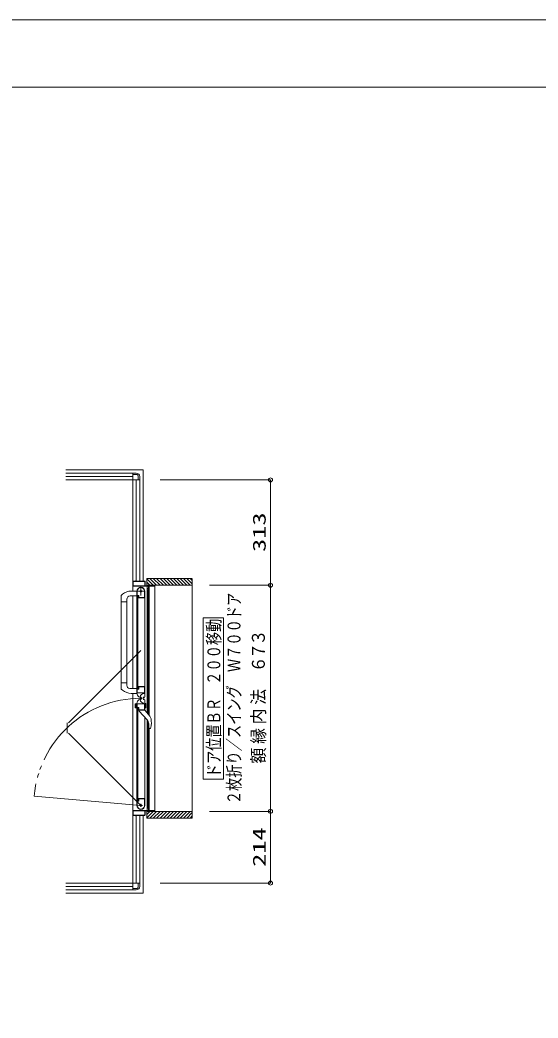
# Model space of a CAD drawing. Units: millimetres on the paper. Extents: x -305 to 305, y -152 to 152.
# Drawn here: x -60.2 to 16.8, y 0 to 148.5 of the extents above; entities that cross this region are included whole.
import ezdxf
from ezdxf.enums import TextEntityAlignment as Align

# ---------------------------------------------------------------- set-up
doc = ezdxf.new("R2010")
doc.units = ezdxf.units.MM
doc.linetypes.add('LONG_CHAIN', pattern=[21, 18, -1, 1, -1])
doc.linetypes.add('LONG_DOUBLE_CHAIN', pattern=[21.8, 18, -1, 0.6, -0.6, 0.6, -1])
for name, color, linetype, lineweight in [('0-0_0', 7, 'Continuous', 9), ('0-1_VIEW0001', 7, 'Continuous', 9), ('0-3_図面枠', 3, 'Continuous', 9), ('0-4_DEFPOINTS', 7, 'Continuous', 9)]:
    doc.layers.add(name, color=color, linetype=linetype, lineweight=lineweight)
doc.styles.add('ＭＳ ゴシック', font='')
doc.styles.get('ＭＳ ゴシック').set_extended_font_data('MS Gothic')

# ---------------------------------------------------------------- blocks, each defined once
blk = doc.blocks.new('_ORIGIN')
at = {"layer": '0-0_0'}
blk.add_line((0, 0), (-1, 0), dxfattribs=at)
blk.add_circle((0, 0), 0.5, dxfattribs=at)

msp = doc.modelspace()

# ---------------------------------------------------------------- linework, layer by layer
at = {"layer": '0-1_VIEW0001', "linetype": 'LONG_DOUBLE_CHAIN'}
for p, q in [((-53.434, 81.573), (-41.934, 81.573)), ((-41.934, 81.573), (-41.934, 64.998)), ((-42.249, 54.695), (-53.01, 43.934)), ((-53.21, 43.934), (-53.21, 42.408)), ((-42.249, 31.648), (-53.01, 42.408)), ((-58.114, 33.036), (-42.249, 31.648)), ((-41.934, 30.148), (-41.934, 18.573)), ((-53.434, 18.573), (-41.934, 18.573))]:
    msp.add_line(p, q, dxfattribs=at)
at = {"layer": '0-1_VIEW0001'}
for p, q in [((-43.434, 81.073), (-53.434, 81.073)), ((-53.434, 81.073), (-43.434, 81.073)), ((-43.434, 80.573), (-53.434, 80.573)), ((-43.434, 64.948), (-43.434, 81.073)), ((-43.434, 81.073), (-43.434, 80.673)), ((-43.434, 81.073), (-42.934, 81.073)), ((-42.934, 80.873), (-43.434, 80.873)), ((-42.634, 80.073), (-42.634, 80.573)), ((-42.434, 80.073), (-42.434, 80.573)), ((-42.434, 80.073), (-53.434, 80.073)), ((-42.934, 64.998), (-42.934, 80.073)), ((-42.834, 80.073), (-42.434, 80.073)), ((-42.434, 64.998), (-42.434, 80.073)), ((-42.434, 80.073), (-42.434, 64.998)), ((-39.394, 80.073), (-22.983, 80.073)), ((-22.983, 79.473), (-22.983, 64.998)), ((-34.609, 65.398), (-41.359, 65.398)), ((-41.359, 64.399), (-41.359, 65.398)), ((-40.41, 64.398), (-41.359, 65.348)), ((-39.91, 64.398), (-40.909, 65.398)), ((-39.41, 64.398), (-40.409, 65.398)), ((-38.91, 64.398), (-39.909, 65.398)), ((-38.409, 64.398), (-39.409, 65.398)), ((-37.909, 64.398), (-38.909, 65.398)), ((-37.409, 64.398), (-38.409, 65.398)), ((-36.909, 64.398), (-37.909, 65.398)), ((-36.409, 64.398), (-37.409, 65.398)), ((-35.909, 64.398), (-36.909, 65.398)), ((-35.414, 64.398), (-36.414, 65.398)), ((-34.919, 64.398), (-35.919, 65.398)), ((-34.609, 64.583), (-35.424, 65.398)), ((-34.609, 65.078), (-34.929, 65.398)), ((-34.609, 65.347), (-34.609, 29.748)), ((-43.434, 64.95), (-43.434, 63.524)), ((-41.114, 64.248), (-43.409, 64.248)), ((-43.389, 64.313), (-43.389, 64.938)), ((-43.384, 64.998), (-43.049, 64.998)), ((-43.374, 64.953), (-41.694, 64.953)), ((-41.694, 64.298), (-43.374, 64.298)), ((-43.034, 65.013), (-43.034, 65.063)), ((-43.024, 65.073), (-43.004, 65.073)), ((-42.994, 65.063), (-42.994, 65.013)), ((-42.979, 64.998), (-41.684, 64.998)), ((-41.679, 64.938), (-41.679, 64.313)), ((-41.634, 64.948), (-41.634, 64.313)), ((-41.619, 64.298), (-40.249, 64.298)), ((-40.91, 64.398), (-41.359, 64.848)), ((-34.609, 64.398), (-41.359, 64.398)), ((-41.328, 45.403), (-41.328, 64.248)), ((-41.199, 63.898), (-41.114, 63.898)), ((-41.099, 63.913), (-41.099, 64.233)), ((-41.049, 64.233), (-41.049, 63.548)), ((-40.199, 64.248), (-41.034, 64.248)), ((-41.011, 45.019), (-41.011, 64.248)), ((-40.234, 64.313), (-40.234, 64.383)), ((-40.184, 64.383), (-40.184, 64.263)), ((-40.184, 30.898), (-40.184, 64.248)), ((-32.069, 64.398), (-22.983, 64.398)), ((-45.199, 61.948), (-45.199, 62.808)), ((-44.973, 63.061), (-45.172, 62.877)), ((-43.844, 62.803), (-42.849, 62.803)), ((-43.677, 63.523), (-42.859, 63.526)), ((-43.434, 62.798), (-43.434, 49.024)), ((-42.849, 62.513), (-42.849, 63.498)), ((-42.834, 49.323), (-42.834, 62.498)), ((-42.808, 62.498), (-42.834, 62.498)), ((-42.804, 62.968), (-42.804, 63.498)), ((-42.786, 62.52), (-42.795, 62.505)), ((-42.684, 62.823), (-42.784, 62.823)), ((-42.784, 48.998), (-42.784, 62.823)), ((-42.634, 62.848), (-42.759, 62.848)), ((-42.614, 62.893), (-42.729, 62.893)), ((-42.684, 48.998), (-42.684, 62.823)), ((-42.624, 62.527), (-42.624, 62.533)), ((-42.614, 62.505), (-42.622, 62.52)), ((-41.659, 62.498), (-42.601, 62.498)), ((-42.584, 62.573), (-42.584, 62.798)), ((-42.539, 62.558), (-42.539, 62.818)), ((-41.709, 62.548), (-42.529, 62.548)), ((-41.699, 63.572), (-41.699, 62.558)), ((-41.649, 63.499), (-41.649, 49.323)), ((-41.249, 63.793), (-41.249, 63.848)), ((-41.249, 63.548), (-41.249, 63.613)), ((-41.214, 63.778), (-41.234, 63.778)), ((-41.234, 63.628), (-41.214, 63.628)), ((-41.199, 63.838), (-41.199, 63.793)), ((-41.199, 63.613), (-41.199, 63.568)), ((-41.099, 63.498), (-41.199, 63.498)), ((-41.188, 45.233), (-41.188, 63.498)), ((-41.114, 63.853), (-41.184, 63.853)), ((-41.184, 63.553), (-41.114, 63.553)), ((-41.099, 63.568), (-41.099, 63.838)), ((-22.983, 63.798), (-22.983, 31.348)), ((-45.199, 61.948), (-45.199, 49.012)), ((-44.344, 61.948), (-45.199, 61.948)), ((-44.349, 61.948), (-44.349, 49.874)), ((-44.344, 61.948), (-44.344, 62.303)), ((-29.987, 59.548), (-32.987, 59.548)), ((-32.987, 35.548), (-32.987, 59.548)), ((-29.987, 35.548), (-29.987, 59.548)), ((-44.344, 49.874), (-45.199, 49.874)), ((-44.344, 49.874), (-44.344, 49.519)), ((-43.914, 49.024), (-42.859, 49.024)), ((-42.849, 49.308), (-42.849, 48.322)), ((-42.834, 49.323), (-42.808, 49.323)), ((-42.795, 49.316), (-42.786, 49.302)), ((-42.624, 49.288), (-42.624, 49.294)), ((-42.622, 49.302), (-42.614, 49.316)), ((-41.649, 49.323), (-42.601, 49.323)), ((-42.584, 49.023), (-42.584, 49.248)), ((-42.539, 49.008), (-42.539, 49.258)), ((-42.524, 49.273), (-41.709, 49.273)), ((-41.699, 49.263), (-41.699, 48.403)), ((-41.649, 49.354), (-41.649, 47.784)), ((-44.974, 48.761), (-45.172, 48.944)), ((-43.677, 48.298), (-42.859, 48.296)), ((-43.434, 19.073), (-43.434, 48.298)), ((-43.434, 48.298), (-43.434, 30.198)), ((-42.804, 48.408), (-42.804, 48.858)), ((-41.709, 48.393), (-42.789, 48.393)), ((-42.784, 48.998), (-42.684, 48.998)), ((-42.759, 48.973), (-42.634, 48.973)), ((-42.729, 48.933), (-42.614, 48.933)), ((-42.419, 47.727), (-42.549, 47.802)), ((-42.343, 47.763), (-42.343, 47.383)), ((-41.854, 47.658), (-41.854, 47.808)), ((-41.799, 47.633), (-41.829, 47.633)), ((-41.723, 48.303), (-41.803, 48.303)), ((-43.099, 46.698), (-43.099, 46.247)), ((-42.849, 46.823), (-43.044, 46.77)), ((-42.849, 46.123), (-43.044, 46.175)), ((-42.949, 46.149), (-42.949, 46.796)), ((-42.849, 45.838), (-42.849, 46.824)), ((-42.804, 46.738), (-42.804, 46.288)), ((-41.709, 46.753), (-42.789, 46.753)), ((-42.784, 46.148), (-42.784, 32.323)), ((-42.784, 46.148), (-42.684, 46.148)), ((-42.759, 46.173), (-42.634, 46.173)), ((-42.729, 46.213), (-42.614, 46.213)), ((-42.684, 46.148), (-42.684, 32.323)), ((-42.584, 46.123), (-42.584, 45.898)), ((-42.419, 47.419), (-42.549, 47.344)), ((-42.539, 46.138), (-42.539, 45.888)), ((-41.854, 47.488), (-41.854, 47.338)), ((-41.799, 47.513), (-41.829, 47.513)), ((-41.699, 45.883), (-41.699, 46.743)), ((-41.649, 45.793), (-41.649, 47.363)), ((-41.649, 46.123), (-41.525, 46.156)), ((-41.549, 46.149), (-41.549, 46.796)), ((-41.499, 46.756), (-41.499, 46.19)), ((-42.834, 45.823), (-42.834, 32.648)), ((-42.834, 45.823), (-42.808, 45.823)), ((-42.795, 45.83), (-42.786, 45.845)), ((-42.624, 45.858), (-42.624, 45.852)), ((-42.622, 45.845), (-42.614, 45.83)), ((-42.601, 45.823), (-41.659, 45.823)), ((-42.524, 45.873), (-41.709, 45.873)), ((-42.524, 45.823), (-42.524, 45.732)), ((-42.495, 45.661), (-41.317, 44.373)), ((-40.936, 44.928), (-41.674, 45.823)), ((-41.649, 31.648), (-41.649, 44.736)), ((-41.328, 30.898), (-41.328, 44.385)), ((-41.188, 31.648), (-41.188, 44.188)), ((-41.09, 43.789), (-41.09, 43.27)), ((-41.029, 43.109), (-41.027, 43.106)), ((-41.011, 30.898), (-41.011, 43.073)), ((-40.952, 43.073), (-40.87, 43.073)), ((-40.828, 43.087), (-40.8, 43.121)), ((-40.828, 43.087), (-40.828, 43.086)), ((-40.756, 43.236), (-40.8, 43.121)), ((-29.987, 35.548), (-32.987, 35.548)), ((-42.849, 32.633), (-42.849, 31.648)), ((-42.808, 32.648), (-42.834, 32.648)), ((-42.804, 32.178), (-42.804, 31.648)), ((-42.786, 32.627), (-42.795, 32.641)), ((-42.684, 32.323), (-42.784, 32.323)), ((-42.634, 32.298), (-42.759, 32.298)), ((-42.614, 32.253), (-42.729, 32.253)), ((-42.624, 32.619), (-42.624, 32.613)), ((-42.614, 32.641), (-42.622, 32.627)), ((-41.659, 32.648), (-42.601, 32.648)), ((-42.584, 32.573), (-42.584, 32.348)), ((-42.539, 32.588), (-42.539, 32.328)), ((-41.709, 32.598), (-42.529, 32.598)), ((-41.699, 31.574), (-41.699, 32.588)), ((-41.249, 31.598), (-41.249, 31.533)), ((-41.249, 31.353), (-41.249, 31.298)), ((-41.234, 31.518), (-41.214, 31.518)), ((-41.214, 31.368), (-41.234, 31.368)), ((-41.099, 31.648), (-41.199, 31.648)), ((-41.199, 31.533), (-41.199, 31.578)), ((-41.199, 31.308), (-41.199, 31.353)), ((-41.199, 31.248), (-41.114, 31.248)), ((-41.184, 31.593), (-41.114, 31.593)), ((-41.114, 31.293), (-41.184, 31.293)), ((-41.099, 31.578), (-41.099, 31.308)), ((-41.099, 31.233), (-41.099, 30.913)), ((-41.049, 30.913), (-41.049, 31.598)), ((-41.114, 30.898), (-43.409, 30.898)), ((-43.389, 30.833), (-43.389, 30.208)), ((-43.384, 30.148), (-43.049, 30.148)), ((-41.694, 30.848), (-43.374, 30.848)), ((-43.374, 30.193), (-41.694, 30.193)), ((-43.034, 30.133), (-43.034, 30.083)), ((-43.024, 30.073), (-43.004, 30.073)), ((-42.994, 30.083), (-42.994, 30.133)), ((-42.979, 30.148), (-41.684, 30.148)), ((-42.934, 20.073), (-42.934, 30.148)), ((-42.434, 20.073), (-42.434, 30.148)), ((-42.434, 30.148), (-42.434, 20.073)), ((-41.679, 30.208), (-41.679, 30.833)), ((-41.634, 30.198), (-41.634, 30.833)), ((-41.619, 30.848), (-40.249, 30.848)), ((-34.609, 30.748), (-41.359, 30.748)), ((-40.41, 30.748), (-41.359, 29.798)), ((-40.91, 30.748), (-41.359, 30.298)), ((-40.199, 30.898), (-41.034, 30.898)), ((-39.91, 30.748), (-40.909, 29.748)), ((-39.41, 30.748), (-40.409, 29.748)), ((-40.234, 30.833), (-40.234, 30.763)), ((-40.184, 30.763), (-40.184, 30.883)), ((-38.91, 30.748), (-39.909, 29.748)), ((-38.409, 30.748), (-39.409, 29.748)), ((-37.91, 30.748), (-38.909, 29.748)), ((-37.409, 30.748), (-38.409, 29.748)), ((-36.909, 30.748), (-37.909, 29.748)), ((-36.409, 30.748), (-37.409, 29.748)), ((-35.909, 30.748), (-36.909, 29.748)), ((-35.414, 30.748), (-36.414, 29.748)), ((-34.92, 30.748), (-35.919, 29.748)), ((-34.609, 30.563), (-35.425, 29.748)), ((-34.609, 30.068), (-34.93, 29.748)), ((-32.069, 30.748), (-22.984, 30.748)), ((-32.069, 30.748), (-22.983, 30.748)), ((-22.984, 20.673), (-22.984, 30.148)), ((-42.434, 20.073), (-53.434, 20.073)), ((-43.434, 19.573), (-53.434, 19.573)), ((-43.434, 19.073), (-43.434, 19.473)), ((-42.834, 20.073), (-42.434, 20.073)), ((-42.634, 20.073), (-42.634, 19.573)), ((-42.434, 20.073), (-42.434, 19.573)), ((-39.394, 20.073), (-22.984, 20.073)), ((-43.434, 19.073), (-53.434, 19.073)), ((-53.434, 19.073), (-43.434, 19.073)), ((-42.934, 19.273), (-43.434, 19.273)), ((-43.434, 19.073), (-42.934, 19.073))]:
    msp.add_line(p, q, dxfattribs=at)
at = {"layer": '0-1_VIEW0001', "linetype": 'LONG_CHAIN'}
for p, q in [((-42.249, 62.848), (-42.249, 64.148)), ((-42.899, 63.498), (-41.599, 63.498)), ((-42.037, 47.573), (-42.428, 47.573)), ((-42.249, 47.786), (-42.249, 47.361)), ((-42.019, 31.648), (-42.479, 31.648)), ((-42.249, 31.418), (-42.249, 31.878))]:
    msp.add_line(p, q, dxfattribs=at)
at = {"layer": '0-1_VIEW0001', "color": 5}
msp.add_line((-41.359, 30.748), (-34.609, 30.748), dxfattribs=at)
at = {"layer": '0-1_VIEW0001'}
for points in [[(-41.649, 46.123), (-41.649, 46.823), (-41.525, 46.789)], [(-41.082, 43.209), (-41.083, 43.213), (-41.084, 43.217), (-41.085, 43.221), (-41.086, 43.226), (-41.087, 43.23), (-41.087, 43.234), (-41.088, 43.238), (-41.089, 43.243), (-41.089, 43.247), (-41.09, 43.252), (-41.09, 43.254), (-41.09, 43.256), (-41.09, 43.258), (-41.09, 43.26), (-41.09, 43.262), (-41.09, 43.264), (-41.09, 43.267), (-41.09, 43.269), (-41.09, 43.271), (-41.09, 43.273)], [(-41.029, 43.109), (-41.03, 43.11), (-41.031, 43.111), (-41.032, 43.112), (-41.033, 43.113), (-41.034, 43.114), (-41.035, 43.116), (-41.036, 43.117), (-41.037, 43.118), (-41.038, 43.12), (-41.039, 43.121), (-41.04, 43.122), (-41.041, 43.124), (-41.042, 43.125), (-41.043, 43.127), (-41.044, 43.128), (-41.045, 43.13), (-41.046, 43.131), (-41.047, 43.133), (-41.049, 43.135), (-41.051, 43.138), (-41.053, 43.141), (-41.054, 43.144), (-41.056, 43.147), (-41.058, 43.151), (-41.06, 43.154), (-41.062, 43.158), (-41.064, 43.161), (-41.066, 43.165), (-41.068, 43.169), (-41.069, 43.173), (-41.071, 43.177), (-41.073, 43.18), (-41.074, 43.184), (-41.076, 43.188), (-41.077, 43.192), (-41.078, 43.196), (-41.08, 43.2), (-41.081, 43.205), (-41.082, 43.209)], [(-40.87, 43.073), (-40.868, 43.073), (-40.866, 43.074), (-40.864, 43.074), (-40.861, 43.074), (-40.859, 43.074), (-40.857, 43.075), (-40.855, 43.075), (-40.853, 43.076), (-40.85, 43.076), (-40.848, 43.076), (-40.846, 43.077), (-40.844, 43.078), (-40.842, 43.078), (-40.839, 43.079), (-40.837, 43.08), (-40.835, 43.081), (-40.833, 43.082), (-40.831, 43.084), (-40.83, 43.085), (-40.828, 43.086)], [(-34.609, 29.748), (-41.359, 29.748), (-41.359, 30.749)]]:
    msp.add_lwpolyline(points, dxfattribs=at)
for centre, radius in [((-42.249, 63.498), 0.125), ((-42.249, 47.573), 0.113), ((-42.249, 31.648), 0.125)]:
    msp.add_circle(centre, radius, dxfattribs=at)
for centre, radius, start, end in [((-42.934, 80.573), 0.5, 0, 90), ((-42.934, 80.573), 0.3, 0, 90), ((-43.384, 64.948), 0.05, 90, 180), ((-43.409, 64.273), 0.025, 180, 270), ((-43.374, 64.938), 0.015, 90, 180), ((-43.374, 64.313), 0.015, 180, 270), ((-43.049, 65.013), 0.015, 270, 0), ((-43.024, 65.063), 0.01, 90, 180), ((-43.004, 65.063), 0.01, 0, 90), ((-42.979, 65.013), 0.015, 180, 270), ((-42.249, 63.498), 0.6, 0, 180), ((-42.249, 63.498), 0.555, 7.76707, 180), ((-41.694, 64.938), 0.015, 0, 90), ((-41.694, 64.313), 0.015, 270, 0), ((-41.684, 64.948), 0.05, 0, 90), ((-41.619, 64.313), 0.015, 180, 270), ((-41.199, 63.848), 0.05, 90, 180), ((-41.114, 64.233), 0.015, 0, 90), ((-41.114, 63.913), 0.015, 270, 0), ((-41.034, 64.233), 0.015, 90, 180), ((-40.249, 64.313), 0.015, 270, 0), ((-40.219, 64.383), 0.015, 90, 180), ((-40.199, 64.383), 0.015, 0, 90), ((-40.199, 64.263), 0.015, 270, 0), ((-45.099, 62.808), 0.1, 136.52757, 180), ((-43.67, 61.453), 2.07, 90.2, 129.02418), ((-43.844, 62.303), 0.5, 90, 180), ((-42.834, 62.513), 0.015, 180, 270), ((-42.808, 62.513), 0.015, 270, 329.03624), ((-42.729, 62.968), 0.075, 180, 270), ((-42.799, 62.527), 0.015, 329.03624, 0), ((-42.759, 62.823), 0.025, 90, 180), ((-42.634, 62.798), 0.05, 0, 90), ((-42.609, 62.533), 0.015, 90, 180), ((-42.609, 62.527), 0.015, 180, 210.96376), ((-42.614, 62.818), 0.075, 0, 90), ((-42.601, 62.513), 0.015, 210.96376, 270), ((-42.609, 62.573), 0.025, 270, 0), ((-42.529, 62.558), 0.01, 180, 270), ((-41.709, 62.558), 0.01, 270, 0), ((-41.709, 63.572), 0.01, 0, 7.76707), ((-41.659, 62.508), 0.01, 270, 0), ((-41.234, 63.793), 0.015, 180, 270), ((-41.234, 63.613), 0.015, 90, 180), ((-41.199, 63.548), 0.05, 180, 270), ((-41.214, 63.793), 0.015, 270, 0), ((-41.214, 63.613), 0.015, 0, 90), ((-41.184, 63.838), 0.015, 90, 180), ((-41.184, 63.568), 0.015, 180, 270), ((-41.114, 63.838), 0.015, 0, 90), ((-41.114, 63.568), 0.015, 270, 0), ((-41.099, 63.548), 0.05, 270, 0), ((-45.099, 49.013), 0.1, 180, 223.47243), ((-43.844, 49.519), 0.5, 180, 262.04438), ((-42.834, 49.308), 0.015, 90, 180), ((-42.808, 49.308), 0.015, 30.96376, 90), ((-42.799, 49.294), 0.015, 0, 30.96376), ((-42.634, 49.023), 0.05, 270, 0), ((-42.609, 49.294), 0.015, 149.03624, 180), ((-42.609, 49.288), 0.015, 180, 270), ((-42.601, 49.308), 0.015, 90, 149.03624), ((-42.614, 49.008), 0.075, 270, 0), ((-42.609, 49.248), 0.025, 0, 90), ((-42.524, 49.258), 0.015, 90, 180), ((-41.709, 49.263), 0.01, 0, 90), ((-41.659, 49.313), 0.01, 0, 90), ((-43.67, 50.368), 2.07, 230.94186, 269.8), ((-42.249, 48.322), 0.6, 180, 240), ((-42.729, 48.858), 0.075, 90, 180), ((-42.789, 48.408), 0.015, 180, 270), ((-42.759, 48.998), 0.025, 180, 270), ((-41.803, 47.763), 0.54, 90, 180), ((-41.829, 47.658), 0.025, 180, 270), ((-41.799, 47.783), 0.15, 270, 0), ((-41.709, 48.403), 0.01, 270, 0), ((-43.024, 46.698), 0.075, 105, 180), ((-43.024, 46.247), 0.075, 180, 255), ((-42.249, 46.824), 0.6, 120, 180), ((-42.789, 46.738), 0.015, 90, 180), ((-42.729, 46.288), 0.075, 180, 270), ((-42.759, 46.148), 0.025, 90, 180), ((-42.634, 46.123), 0.05, 0, 90), ((-42.614, 46.138), 0.075, 0, 90), ((-41.803, 47.383), 0.54, 180, 270), ((-41.829, 47.488), 0.025, 90, 180), ((-41.799, 47.363), 0.15, 0, 90), ((-41.709, 46.743), 0.01, 0, 90), ((-41.534, 46.756), 0.035, 0, 75), ((-41.534, 46.19), 0.035, 285, 0), ((-42.834, 45.838), 0.015, 180, 270), ((-42.808, 45.838), 0.015, 270, 329.03624), ((-42.799, 45.852), 0.015, 329.03624, 0), ((-42.609, 45.858), 0.015, 90, 180), ((-42.609, 45.852), 0.015, 180, 210.96376), ((-42.601, 45.838), 0.015, 210.96376, 270), ((-42.609, 45.898), 0.025, 270, 0), ((-42.524, 45.888), 0.015, 180, 270), ((-42.424, 45.732), 0.1, 180, 222.43623), ((-41.709, 45.883), 0.01, 270, 0), ((-41.659, 45.833), 0.01, 270, 0), ((-41.631, 44.355), 0.9, 9.28844, 39.5), ((-41.955, 43.789), 0.865, 0, 42.43623), ((-40.952, 43.173), 0.1, 221.81032, 270), ((-44.364, 43.908), 3.67, 349.4547, 9.28844), ((-42.834, 32.633), 0.015, 90, 180), ((-42.249, 31.648), 0.6, 180, 0), ((-42.808, 32.633), 0.015, 30.96376, 90), ((-42.729, 32.178), 0.075, 90, 180), ((-42.249, 31.648), 0.555, 180, 352.23293), ((-42.799, 32.619), 0.015, 0, 30.96376), ((-42.759, 32.323), 0.025, 180, 270), ((-42.634, 32.348), 0.05, 270, 0), ((-42.609, 32.619), 0.015, 149.03624, 180), ((-42.609, 32.613), 0.015, 180, 270), ((-42.601, 32.633), 0.015, 90, 149.03624), ((-42.614, 32.328), 0.075, 270, 0), ((-42.609, 32.573), 0.025, 0, 90), ((-42.529, 32.588), 0.01, 90, 180), ((-41.709, 32.588), 0.01, 0, 90), ((-41.709, 31.574), 0.01, 352.23293, 0), ((-41.659, 32.638), 0.01, 0, 90), ((-41.664, 31.748), 0.015, 0, 2.69354), ((-41.199, 31.598), 0.05, 90, 180), ((-41.234, 31.533), 0.015, 180, 270), ((-41.234, 31.353), 0.015, 90, 180), ((-41.199, 31.298), 0.05, 180, 270), ((-41.214, 31.533), 0.015, 270, 0), ((-41.214, 31.353), 0.015, 0, 90), ((-41.184, 31.578), 0.015, 90, 180), ((-41.184, 31.308), 0.015, 180, 270), ((-41.114, 31.578), 0.015, 0, 90), ((-41.114, 31.308), 0.015, 270, 0), ((-41.114, 31.233), 0.015, 0, 90), ((-41.099, 31.598), 0.05, 0, 90), ((-43.409, 30.873), 0.025, 90, 180), ((-43.384, 30.198), 0.05, 180, 270), ((-43.374, 30.833), 0.015, 90, 180), ((-43.374, 30.208), 0.015, 180, 270), ((-43.049, 30.133), 0.015, 0, 90), ((-43.024, 30.083), 0.01, 180, 270), ((-43.004, 30.083), 0.01, 270, 0), ((-42.979, 30.133), 0.015, 90, 180), ((-41.694, 30.833), 0.015, 0, 90), ((-41.694, 30.208), 0.015, 270, 0), ((-41.684, 30.198), 0.05, 270, 0), ((-41.619, 30.833), 0.015, 90, 180), ((-41.114, 30.913), 0.015, 270, 0), ((-41.034, 30.913), 0.015, 180, 270), ((-40.249, 30.833), 0.015, 0, 90), ((-40.219, 30.763), 0.015, 180, 270), ((-40.199, 30.883), 0.015, 0, 90), ((-40.199, 30.763), 0.015, 270, 0), ((-42.934, 19.573), 0.5, 270, 0), ((-42.934, 19.573), 0.3, 270, 0)]:
    msp.add_arc(centre, radius, start, end, dxfattribs=at)
at = {"layer": '0-1_VIEW0001', "linetype": 'LONG_DOUBLE_CHAIN'}
msp.add_arc((-42.249, 31.648), 15.925, 90, 175, dxfattribs=at)
at = {"layer": '0-3_図面枠'}
msp.add_lwpolyline([(-291.017, -138.498), (108.983, -138.498), (108.983, 138.502), (-291.017, 138.502)], close=True, dxfattribs=at)
at = {"layer": '0-4_DEFPOINTS'}
msp.add_line((118.983, 148.502), (-301.017, 148.502), dxfattribs=at)

# ---------------------------------------------------------------- block references
at = {"layer": '0-1_VIEW0001', "xscale": 0.6, "yscale": 0.6}
for p, rotation in [((-22.983, 80.073), 90), ((-22.983, 64.398), 270), ((-22.983, 64.398), 90), ((-22.983, 30.748), 270), ((-22.984, 30.748), 90), ((-22.984, 20.073), 270)]:
    msp.add_blockref('_ORIGIN', p, dxfattribs=dict(at, rotation=rotation))

# ---------------------------------------------------------------- texts
at = {"layer": '0-1_VIEW0001', "style": 'ＭＳ ゴシック'}
for s, width, p in [('313', 1.5, (-23.122, 69.346)), ('２枚折り／スイング\u3000Ｗ７００ドア', 0.75, (-26.87, 31.833)), ('ドア位置ＢＲ\u3000２００移動', 0.75, (-29.868, 35.833)), ('３', 0.9, (-23.249, 55.424)), ('７', 0.9, (-23.249, 53.436)), ('６', 0.9, (-23.249, 51.448)), ('法', 0.9, (-23.249, 46.608)), ('内', 0.9, (-23.249, 43.7)), ('縁', 0.9, (-23.249, 40.792)), ('額', 0.9, (-23.249, 37.884)), ('214', 1.5, (-23.123, 22.501))]:
    msp.add_text(s, height=1.921, rotation=90, dxfattribs=dict(at, width=width)).set_placement(p, align=Align.BOTTOM_LEFT)

doc.saveas('drawing.dxf')
